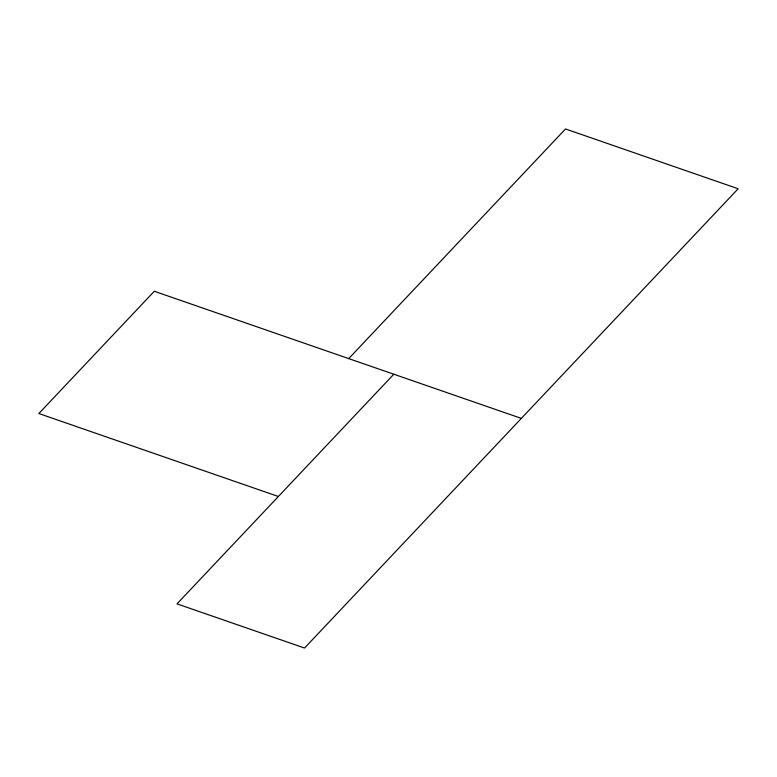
<?xml version="1.0" encoding="UTF-8"?>
<svg xmlns="http://www.w3.org/2000/svg" width="777" height="777" viewBox="0 0 777 777"><rect width="100%" height="100%" fill="white"/><g stroke="black" fill="none" stroke-linecap="round" stroke-linejoin="round"><path stroke-width="1.17" d="M348.708 358.605L565.51 128.963L738.15 188.762L304.545 648.037L177.01 603.865L393.813 374.223M521.348 418.395L154.293 291.268L38.85 413.539L278.37 496.503"/></g></svg>
